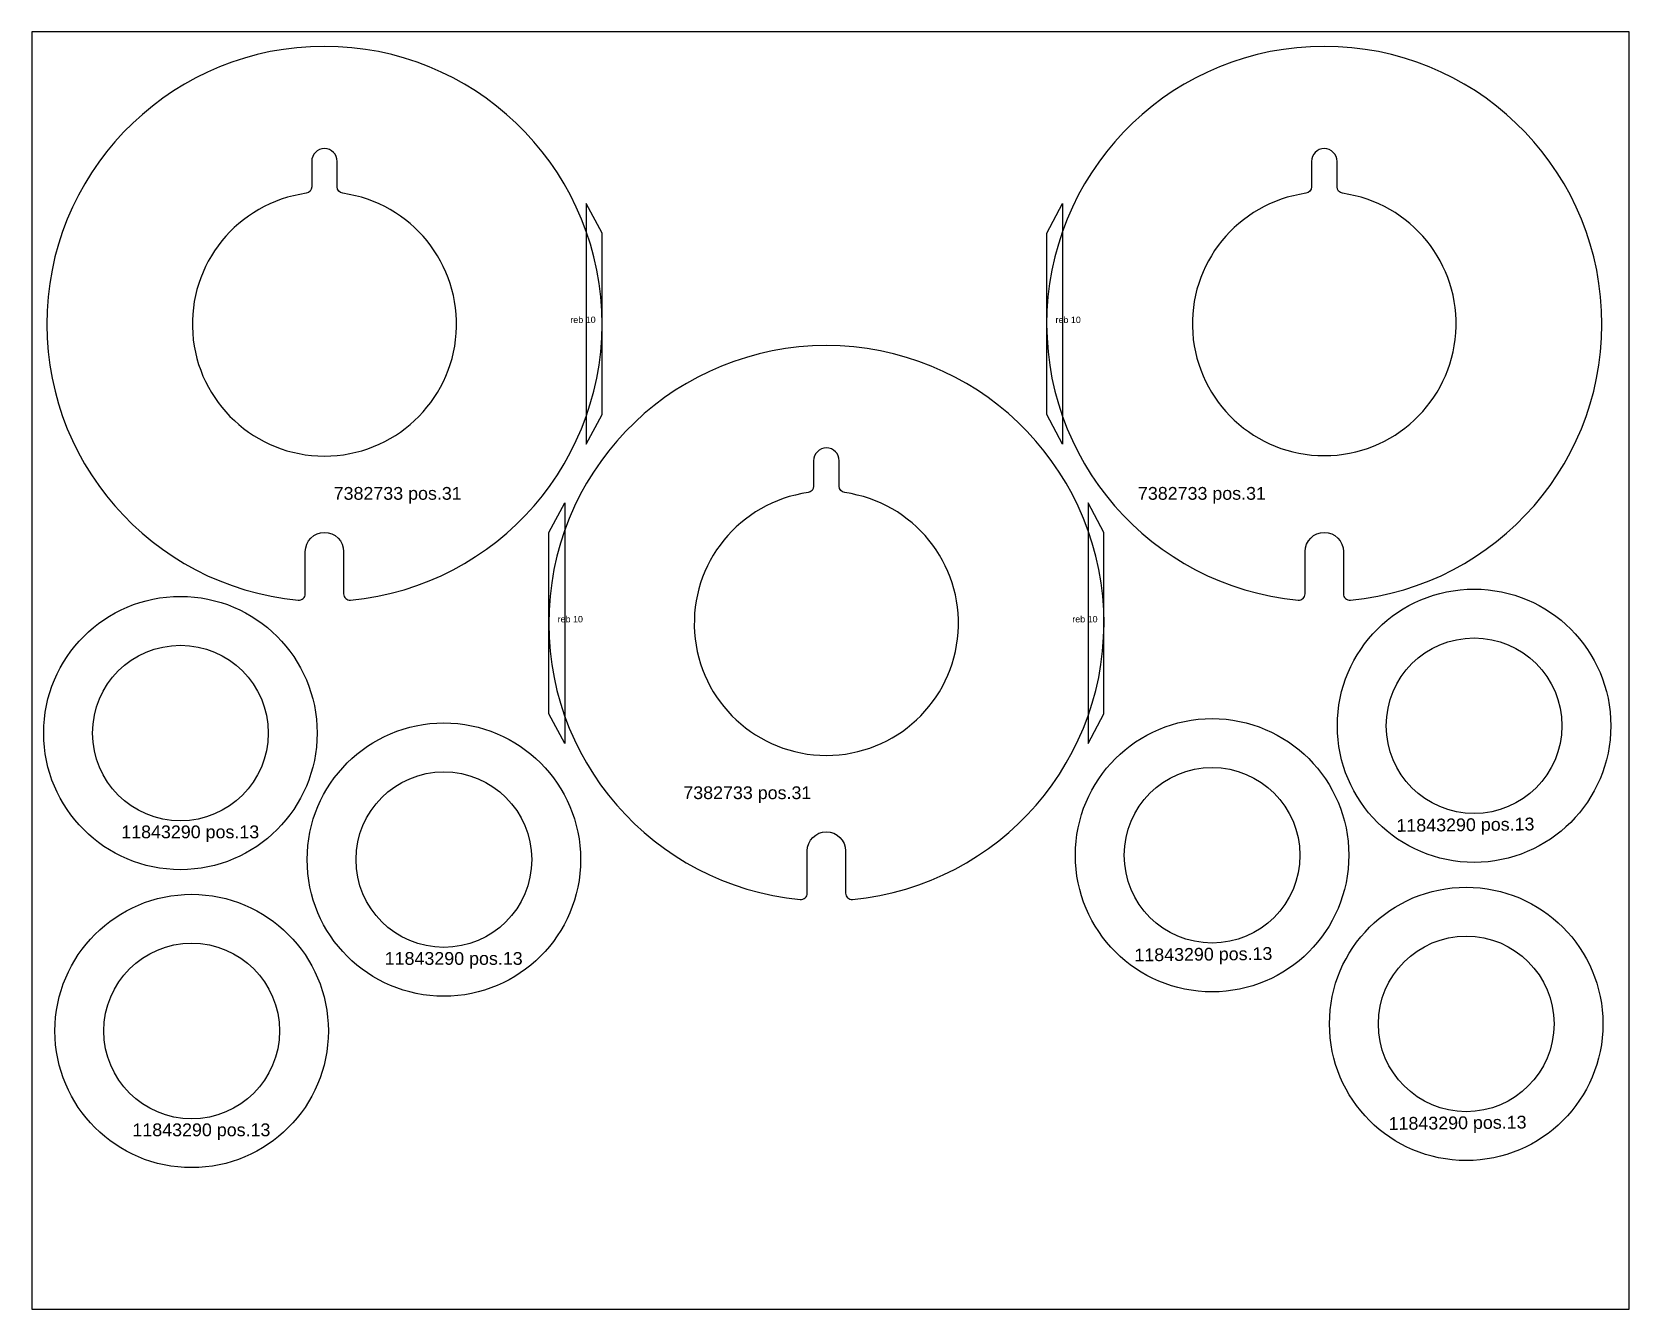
# Model space of a CAD drawing. Header units: millimetres. Extents: x 2506 to 8368, y 2465 to 12277.
# Drawn here: x 5868 to 8368, y 2465 to 4465 of the extents above; entities outside this region: 2.
import ezdxf

# ---------------------------------------------------------------- set-up
doc = ezdxf.new("R2010")
doc.units = ezdxf.units.MM
for name, color, linetype in [('11843290', 7, 'Continuous'), ('7382733', 7, 'Continuous'), ('Rebaixo', 6, 'Continuous'), ('Texto', 3, 'Continuous')]:
    doc.layers.add(name, color=color, linetype=linetype)
doc.styles.get("Standard").update_dxf_attribs({"font": 'arial.ttf'})

msp = doc.modelspace()

# ---------------------------------------------------------------- linework, layer by layer
msp.add_lwpolyline([(5867.8, 2465), (8367.8, 2465), (8367.8, 4465), (5867.8, 4465)], close=True)
at = {"layer": '11843290', "color": 1}
for centre, radius in [((6100.2, 3367.1), 214), ((8125.2, 3378.5), 214), ((6100.2, 3367.1), 137.5), ((8125.2, 3378.5), 137.5), ((6512.6, 3168.9), 214), ((7715.1, 3175.7), 214), ((6512.6, 3168.9), 137.5), ((7715.1, 3175.7), 137.5), ((8112.9, 2911.6), 214), ((6117.8, 2900.5), 214), ((6117.8, 2900.5), 137.5), ((8112.9, 2911.6), 137.5)]:
    msp.add_circle(centre, radius, dxfattribs=at)
at = {"layer": '7382733', "color": 1}
for points in [[(6355.7, 3585.2, 0.442131), (6366.6, 3575.2, 21.177781), (6284.7, 3575.2, 0.442131), (6295.7, 3585.2), (6295.7, 3651.3, -1), (6355.7, 3651.3)], [(7920.7, 3585.2, 0.442131), (7931.7, 3575.2, 21.177781), (7849.8, 3575.2, 0.442131), (7860.7, 3585.2), (7860.7, 3651.3, -1), (7920.7, 3651.3)], [(6305.7, 4262.3), (6305.7, 4222.2, -0.374059), (6297, 4212.3, 14.363713), (6354.3, 4212.3, -0.374059), (6345.7, 4222.2), (6345.7, 4262.3, 1)], [(7870.7, 4262.3), (7870.7, 4222.2, -0.374059), (7862.1, 4212.3, 14.363713), (7919.3, 4212.3, -0.374059), (7910.7, 4222.2), (7910.7, 4262.3, 1)], [(7141.4, 3116.4, 0.442131), (7152.3, 3106.5, 21.177781), (7070.4, 3106.5, 0.442131), (7081.4, 3116.4), (7081.4, 3182.5, -1), (7141.4, 3182.5)], [(7091.4, 3793.5), (7091.4, 3753.5, -0.374059), (7082.7, 3743.6, 14.363713), (7140, 3743.6, -0.374059), (7131.4, 3753.5), (7131.4, 3793.5, 1)]]:
    msp.add_lwpolyline(points, format="xyb", close=True, dxfattribs=at)
at = {"layer": 'Rebaixo', "color": 1}
for points in [[(6760.2, 4149.8), (6735.2, 4196.4), (6735.2, 3819.2), (6760.2, 3865.8)], [(7456.2, 4149.8), (7481.2, 4196.4), (7481.2, 3819.2), (7456.2, 3865.8)], [(6676.9, 3681), (6701.9, 3727.6), (6701.9, 3350.5), (6676.9, 3397.1)], [(7545.9, 3681), (7520.9, 3727.6), (7520.9, 3350.5), (7545.9, 3397.1)]]:
    msp.add_lwpolyline(points, close=True, dxfattribs=at)

# ---------------------------------------------------------------- texts
at = {"color": 1, "char_height": 100, "attachment_point": 1}
for width, insert in [(402.971, (2499.3, 12275.5)), (297.456, (2514.4, 10916.1))]:
    msp.add_mtext_dynamic_manual_height_columns('20mm', width=width, gutter_width=12.5, heights=[0], dxfattribs=dict(at, insert=insert))
at = {"layer": 'Rebaixo', "color": 1, "char_height": 10}
for insert, attachment_point in [((6706.7, 4019.2), 1), ((7509.6, 4019.2), 3), ((6730.3, 3550.4), 3), ((7492.4, 3550.4), 1)]:
    msp.add_mtext_dynamic_manual_height_columns(' reb 10', width=49.539, gutter_width=12.5, heights=[0], dxfattribs=dict(at, insert=insert, attachment_point=attachment_point))
at = {"layer": 'Texto', "color": 1, "char_height": 20, "attachment_point": 1}
for s, width, insert in [('7382733 pos.31', 299.954, (6340.1, 3752.4)), ('7382733 pos.31', 299.954, (7599, 3752.4)), ('7382733 pos.31', 299.954, (6887.4, 3283.6)), ('11843290 pos.13', 287.04, (6007.6, 3222.3)), ('11843290 pos.13', 287.04, (6420, 3024.1)), ('11843290 pos.13', 287.04, (6025.1, 2755.7))]:
    msp.add_mtext_dynamic_manual_height_columns(s, width=width, gutter_width=12.5, heights=[0], dxfattribs=dict(at, insert=insert))
at = {"layer": 'Texto', "color": 1, "char_height": 20, "attachment_point": 3, "rotation": 0.6404}
for insert in [(8219.5, 3234.7), (7809.3, 3031.9), (8207.2, 2767.9)]:
    msp.add_mtext_dynamic_manual_height_columns('11843290 pos.13', width=287.04, gutter_width=12.5, heights=[0], dxfattribs=dict(at, insert=insert))

doc.saveas('drawing.dxf')
